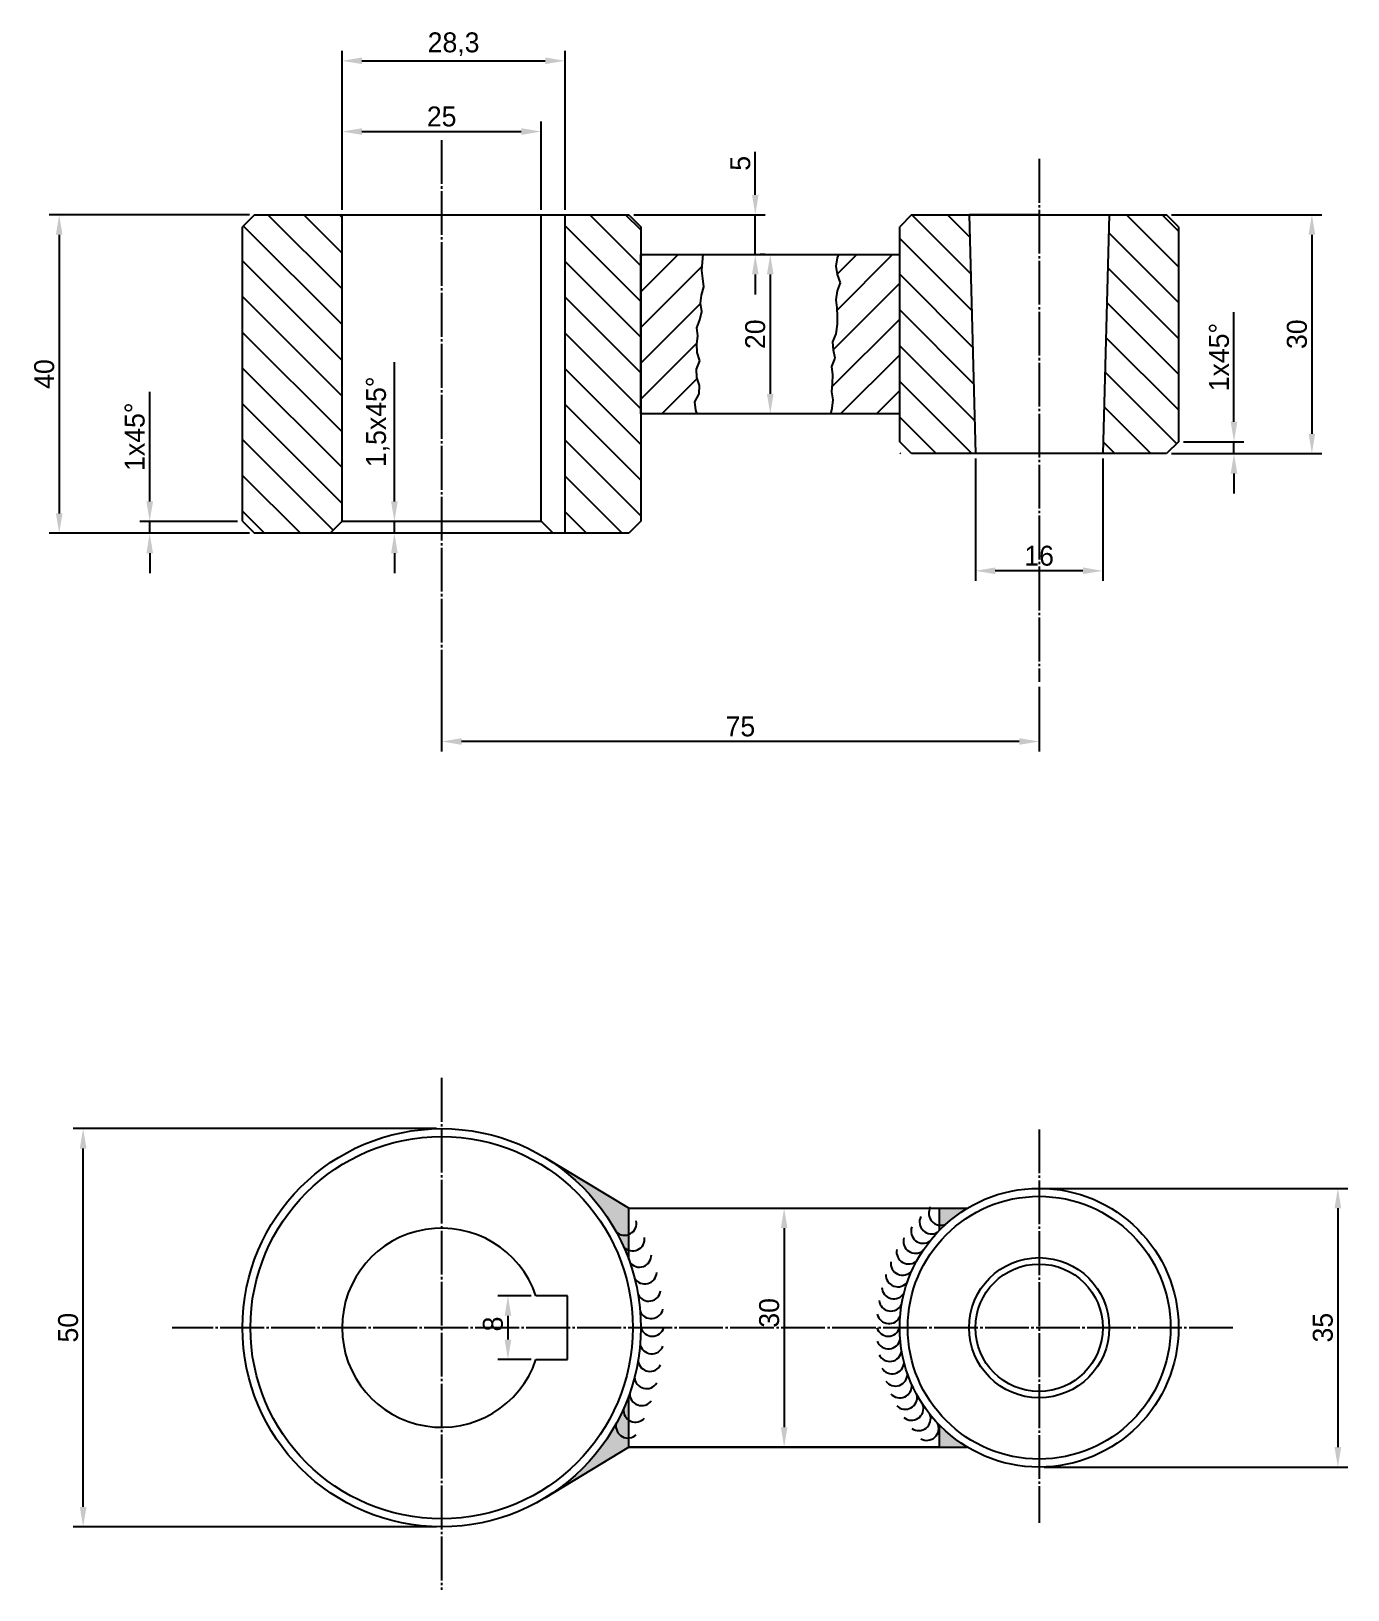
# Model space of a CAD drawing. Header units: millimetres. Extents: x 191 to 356, y 73 to 269.
import ezdxf

# ---------------------------------------------------------------- set-up
doc = ezdxf.new("R2010")
doc.units = ezdxf.units.MM
doc.linetypes.add('JIS_08_11', pattern=[12.8, 11, -0.6, 0.6, -0.6])
for name, color, linetype in [('assi', 12, 'JIS_08_11'), ('oggetto', 171, 'Continuous'), ('quote', 81, 'Continuous'), ('tratteggio', 221, 'Continuous')]:
    doc.layers.add(name, color=color, linetype=linetype)
doc.dimstyles.new('ISO-25', dxfattribs={"dimtxt": 2.5, "dimasz": 2.5, "dimexe": 1.25, "dimexo": 0.625, "dimtad": 1, "dimtxsty": 'Standard', "dimcen": 2.5, "dimadec": 0, "dimazin": 0, "dimtfac": 1, "dimtmove": 0, "dimatfit": 3, "dimfxl": 1, "dimarcsym": 0})
pattern_1 = [(315, (10.2563, 425.1835), (2.245064, 2.245064), [])]

# ---------------------------------------------------------------- blocks, each defined once
blk = doc.blocks.new('*D1')
at = {"layer": 'Defpoints', "color": 0, "transparency": 16777216}
for p in [(309.72, 215.96), (325.72, 215.96), (309.72, 201.25)]:
    blk.add_point(p, dxfattribs=at)
at = {"layer": 'quote', "color": 0, "lineweight": -2, "transparency": 16777216}
for p, q in [((309.72, 215.34), (309.72, 200)), ((325.72, 215.34), (325.72, 200)), ((323.22, 201.25), (312.22, 201.25))]:
    blk.add_line(p, q, dxfattribs=at)
at = {"layer": 'quote', "color": 0, "transparency": 16777216}
for points in [[(312.22, 201.67), (312.22, 200.83), (309.72, 201.25)], [(323.22, 201.67), (323.22, 200.83), (325.72, 201.25)]]:
    blk.add_solid(points, dxfattribs=at)
at = {"layer": 'quote', "color": 0, "transparency": 16777216, "insert": (317.72, 203.13), "char_height": 2.5, "attachment_point": 5}
blk.add_mtext('16', dxfattribs=at)
blk = doc.blocks.new('*D2')
at = {"layer": 'Defpoints', "color": 0, "transparency": 16777216}
for p in [(242.72, 187.29), (317.72, 187.29), (242.72, 179.81)]:
    blk.add_point(p, dxfattribs=at)
at = {"layer": 'quote', "color": 0, "lineweight": -2, "transparency": 16777216}
for p, q in [((242.72, 186.66), (242.72, 178.56)), ((317.72, 186.66), (317.72, 178.56)), ((315.22, 179.81), (245.22, 179.81))]:
    blk.add_line(p, q, dxfattribs=at)
at = {"layer": 'quote', "color": 0, "transparency": 16777216}
for points in [[(245.22, 180.23), (245.22, 179.4), (242.72, 179.81)], [(315.22, 180.23), (315.22, 179.4), (317.72, 179.81)]]:
    blk.add_solid(points, dxfattribs=at)
at = {"layer": 'quote', "color": 0, "transparency": 16777216, "insert": (280.22, 181.69), "char_height": 2.5, "attachment_point": 5}
blk.add_mtext('75', dxfattribs=at)
blk = doc.blocks.new('*D3')
at = {"layer": 'Defpoints', "color": 0, "transparency": 16777216}
for p in [(219.22, 245.96), (194.71, 205.96), (219.22, 205.96)]:
    blk.add_point(p, dxfattribs=at)
at = {"layer": 'quote', "color": 0, "lineweight": -2, "transparency": 16777216}
for p, q in [((218.59, 245.96), (193.46, 245.96)), ((194.71, 243.46), (194.71, 208.46)), ((218.59, 205.96), (193.46, 205.96))]:
    blk.add_line(p, q, dxfattribs=at)
at = {"layer": 'quote', "color": 0, "transparency": 16777216}
for points in [[(194.3, 243.46), (195.13, 243.46), (194.71, 245.96)], [(194.3, 208.46), (195.13, 208.46), (194.71, 205.96)]]:
    blk.add_solid(points, dxfattribs=at)
at = {"layer": 'quote', "color": 0, "transparency": 16777216, "insert": (192.84, 225.96), "char_height": 2.5, "attachment_point": 5, "rotation": 90}
blk.add_mtext('40', dxfattribs=at)
blk = doc.blocks.new('*D5')
at = {"layer": 'Defpoints', "color": 0, "transparency": 16777216}
for p in [(255.22, 256.41), (230.22, 245.96), (255.22, 245.96)]:
    blk.add_point(p, dxfattribs=at)
at = {"layer": 'quote', "color": 0, "lineweight": -2, "transparency": 16777216}
for p, q in [((230.22, 246.59), (230.22, 257.66)), ((255.22, 246.59), (255.22, 257.66)), ((232.72, 256.41), (252.72, 256.41))]:
    blk.add_line(p, q, dxfattribs=at)
at = {"layer": 'quote', "color": 0, "transparency": 16777216}
for points in [[(232.72, 256.83), (232.72, 255.99), (230.22, 256.41)], [(252.72, 256.83), (252.72, 255.99), (255.22, 256.41)]]:
    blk.add_solid(points, dxfattribs=at)
at = {"layer": 'quote', "color": 0, "transparency": 16777216, "insert": (242.72, 258.29), "char_height": 2.5, "attachment_point": 5}
blk.add_mtext('25', dxfattribs=at)
blk = doc.blocks.new('*D6')
at = {"layer": 'Defpoints', "color": 0, "transparency": 16777216}
for p in [(258.22, 265.29), (230.22, 245.96), (258.22, 245.96)]:
    blk.add_point(p, dxfattribs=at)
at = {"layer": 'quote', "color": 0, "lineweight": -2, "transparency": 16777216}
for p, q in [((230.22, 246.59), (230.22, 266.54)), ((258.22, 246.59), (258.22, 266.54)), ((232.72, 265.29), (255.72, 265.29))]:
    blk.add_line(p, q, dxfattribs=at)
at = {"layer": 'quote', "color": 0, "transparency": 16777216}
for points in [[(232.72, 265.71), (232.72, 264.88), (230.22, 265.29)], [(255.72, 265.71), (255.72, 264.88), (258.22, 265.29)]]:
    blk.add_solid(points, dxfattribs=at)
at = {"layer": 'quote', "color": 0, "transparency": 16777216, "insert": (244.22, 267.38), "char_height": 2.5, "attachment_point": 5}
blk.add_mtext('28,3', dxfattribs=at)
blk = doc.blocks.new('*D7')
at = {"layer": 'Defpoints', "color": 0, "transparency": 16777216}
for p in [(236.79, 207.46), (236.79, 207.46), (236.79, 205.96)]:
    blk.add_point(p, dxfattribs=at)
at = {"layer": 'quote', "color": 0, "lineweight": -2, "transparency": 16777216}
for p, q in [((236.79, 209.96), (236.79, 227.46)), ((236.17, 207.46), (235.54, 207.46)), ((236.17, 205.96), (235.54, 205.96)), ((236.79, 205.96), (236.79, 207.46)), ((236.79, 203.46), (236.79, 200.96))]:
    blk.add_line(p, q, dxfattribs=at)
at = {"layer": 'quote', "color": 0, "transparency": 16777216}
for points in [[(236.37, 209.96), (237.21, 209.96), (236.79, 207.46)], [(236.37, 203.46), (237.21, 203.46), (236.79, 205.96)]]:
    blk.add_solid(points, dxfattribs=at)
at = {"layer": 'quote', "color": 0, "transparency": 16777216, "insert": (234.71, 219.96), "char_height": 2.5, "attachment_point": 5, "rotation": 90}
blk.add_mtext('1,5x45°', dxfattribs=at)
blk = doc.blocks.new('*D8')
at = {"layer": 'Defpoints', "color": 0, "transparency": 16777216}
for p in [(283.97, 240.96), (283.97, 220.96), (283.97, 220.96)]:
    blk.add_point(p, dxfattribs=at)
at = {"layer": 'quote', "color": 0, "lineweight": -2, "transparency": 16777216}
for p, q in [((283.34, 240.96), (282.72, 240.96)), ((283.97, 238.46), (283.97, 223.46)), ((283.34, 220.96), (282.72, 220.96))]:
    blk.add_line(p, q, dxfattribs=at)
at = {"layer": 'quote', "color": 0, "transparency": 16777216}
for points in [[(283.55, 238.46), (284.39, 238.46), (283.97, 240.96)], [(283.55, 223.46), (284.39, 223.46), (283.97, 220.96)]]:
    blk.add_solid(points, dxfattribs=at)
at = {"layer": 'quote', "color": 0, "transparency": 16777216, "insert": (282.09, 230.96), "char_height": 2.5, "attachment_point": 5, "rotation": 90}
blk.add_mtext('20', dxfattribs=at)
blk = doc.blocks.new('*D9')
at = {"layer": 'Defpoints', "color": 0, "transparency": 16777216}
for p in [(266.22, 245.96), (267.72, 240.96), (282.09, 240.96)]:
    blk.add_point(p, dxfattribs=at)
at = {"layer": 'quote', "color": 0, "lineweight": -2, "transparency": 16777216}
for p, q in [((282.09, 248.46), (282.09, 253.88)), ((266.84, 245.96), (283.34, 245.96)), ((282.09, 240.96), (282.09, 245.96)), ((268.34, 240.96), (283.34, 240.96)), ((282.09, 238.46), (282.09, 235.96))]:
    blk.add_line(p, q, dxfattribs=at)
at = {"layer": 'quote', "color": 0, "transparency": 16777216}
for points in [[(281.68, 248.46), (282.51, 248.46), (282.09, 245.96)], [(281.68, 238.46), (282.51, 238.46), (282.09, 240.96)]]:
    blk.add_solid(points, dxfattribs=at)
at = {"layer": 'quote', "color": 0, "transparency": 16777216, "insert": (280.22, 252.42), "char_height": 2.5, "attachment_point": 5, "rotation": 90}
blk.add_mtext('5', dxfattribs=at)
blk = doc.blocks.new('*D10')
at = {"layer": 'Defpoints', "color": 0, "transparency": 16777216}
for p in [(206.07, 207.46), (217.72, 207.46), (217.72, 205.96)]:
    blk.add_point(p, dxfattribs=at)
at = {"layer": 'quote', "color": 0, "lineweight": -2, "transparency": 16777216}
for p, q in [((206.07, 209.96), (206.07, 223.71)), ((217.09, 207.46), (204.82, 207.46)), ((217.09, 205.96), (204.82, 205.96)), ((206.07, 205.96), (206.07, 207.46)), ((206.07, 203.46), (206.07, 200.96))]:
    blk.add_line(p, q, dxfattribs=at)
at = {"layer": 'quote', "color": 0, "transparency": 16777216}
for points in [[(205.66, 209.96), (206.49, 209.96), (206.07, 207.46)], [(205.66, 203.46), (206.49, 203.46), (206.07, 205.96)]]:
    blk.add_solid(points, dxfattribs=at)
at = {"layer": 'quote', "color": 0, "transparency": 16777216, "insert": (204.2, 218.09), "char_height": 2.5, "attachment_point": 5, "rotation": 90}
blk.add_mtext('1x45°', dxfattribs=at)
blk = doc.blocks.new('*D11')
at = {"layer": 'Defpoints', "color": 0, "transparency": 16777216}
for p in [(333.72, 245.96), (333.72, 215.96), (351.96, 215.96)]:
    blk.add_point(p, dxfattribs=at)
at = {"layer": 'quote', "color": 0, "lineweight": -2, "transparency": 16777216}
for p, q in [((334.34, 245.96), (353.21, 245.96)), ((351.96, 243.46), (351.96, 218.46)), ((334.34, 215.96), (353.21, 215.96))]:
    blk.add_line(p, q, dxfattribs=at)
at = {"layer": 'quote', "color": 0, "transparency": 16777216}
for points in [[(351.54, 243.46), (352.38, 243.46), (351.96, 245.96)], [(351.54, 218.46), (352.38, 218.46), (351.96, 215.96)]]:
    blk.add_solid(points, dxfattribs=at)
at = {"layer": 'quote', "color": 0, "transparency": 16777216, "insert": (350.09, 230.96), "char_height": 2.5, "attachment_point": 5, "rotation": 90}
blk.add_mtext('30', dxfattribs=at)
blk = doc.blocks.new('*D12')
at = {"layer": 'Defpoints', "color": 0, "transparency": 16777216}
for p in [(335.22, 217.46), (342.18, 217.46), (333.72, 215.96)]:
    blk.add_point(p, dxfattribs=at)
at = {"layer": 'quote', "color": 0, "lineweight": -2, "transparency": 16777216}
for p, q in [((342.18, 219.96), (342.18, 233.71)), ((335.84, 217.46), (343.43, 217.46)), ((342.18, 215.96), (342.18, 217.46)), ((334.34, 215.96), (343.43, 215.96)), ((342.18, 213.46), (342.18, 210.96))]:
    blk.add_line(p, q, dxfattribs=at)
at = {"layer": 'quote', "color": 0, "transparency": 16777216}
for points in [[(341.77, 219.96), (342.6, 219.96), (342.18, 217.46)], [(341.77, 213.46), (342.6, 213.46), (342.18, 215.96)]]:
    blk.add_solid(points, dxfattribs=at)
at = {"layer": 'quote', "color": 0, "transparency": 16777216, "insert": (340.31, 228.09), "char_height": 2.5, "attachment_point": 5, "rotation": 90}
blk.add_mtext('1x45°', dxfattribs=at)
blk = doc.blocks.new('*D14')
at = {"layer": 'Defpoints', "color": 0, "transparency": 16777216}
for p in [(285.71, 121.2), (285.71, 91.2), (285.71, 91.2)]:
    blk.add_point(p, dxfattribs=at)
at = {"layer": 'quote', "color": 0, "lineweight": -2, "transparency": 16777216}
for p, q in [((286.34, 121.2), (286.96, 121.2)), ((285.71, 118.7), (285.71, 93.7)), ((286.34, 91.2), (286.96, 91.2))]:
    blk.add_line(p, q, dxfattribs=at)
at = {"layer": 'quote', "color": 0, "transparency": 16777216}
for points in [[(285.3, 118.7), (286.13, 118.7), (285.71, 121.2)], [(285.3, 93.7), (286.13, 93.7), (285.71, 91.2)]]:
    blk.add_solid(points, dxfattribs=at)
at = {"layer": 'quote', "color": 0, "transparency": 16777216, "insert": (283.84, 106.2), "char_height": 2.5, "attachment_point": 5, "rotation": 90}
blk.add_mtext('    30', dxfattribs=at)
blk = doc.blocks.new('*D15')
at = {"layer": 'Defpoints', "color": 0, "transparency": 16777216}
for p in [(254.56, 110.2), (251.04, 102.2), (254.56, 102.2)]:
    blk.add_point(p, dxfattribs=at)
at = {"layer": 'quote', "color": 0, "lineweight": -2, "transparency": 16777216}
for p, q in [((253.94, 110.2), (249.79, 110.2)), ((251.04, 107.7), (251.04, 104.7)), ((253.94, 102.2), (249.79, 102.2))]:
    blk.add_line(p, q, dxfattribs=at)
at = {"layer": 'quote', "color": 0, "transparency": 16777216}
for points in [[(250.62, 107.7), (251.46, 107.7), (251.04, 110.2)], [(250.62, 104.7), (251.46, 104.7), (251.04, 102.2)]]:
    blk.add_solid(points, dxfattribs=at)
at = {"layer": 'quote', "color": 0, "transparency": 16777216, "insert": (249.16, 106.2), "char_height": 2.5, "attachment_point": 5, "rotation": 90}
blk.add_mtext(' 8', dxfattribs=at)
blk = doc.blocks.new('*D16')
at = {"layer": 'Defpoints', "color": 0, "transparency": 16777216}
for p in [(197.72, 131.2), (242.72, 131.2), (242.72, 81.2)]:
    blk.add_point(p, dxfattribs=at)
at = {"layer": 'quote', "color": 0, "lineweight": -2, "transparency": 16777216}
for p, q in [((242.09, 131.2), (196.47, 131.2)), ((197.72, 83.7), (197.72, 128.7)), ((242.09, 81.2), (196.47, 81.2))]:
    blk.add_line(p, q, dxfattribs=at)
at = {"layer": 'quote', "color": 0, "transparency": 16777216}
for points in [[(197.3, 128.7), (198.14, 128.7), (197.72, 131.2)], [(197.3, 83.7), (198.14, 83.7), (197.72, 81.2)]]:
    blk.add_solid(points, dxfattribs=at)
at = {"layer": 'quote', "color": 0, "transparency": 16777216, "insert": (195.84, 106.2), "char_height": 2.5, "attachment_point": 5, "rotation": 90}
blk.add_mtext('50', dxfattribs=at)
blk = doc.blocks.new('*D17')
at = {"layer": 'Defpoints', "color": 0, "transparency": 16777216}
for p in [(317.72, 123.7), (317.72, 88.7), (355.22, 88.7)]:
    blk.add_point(p, dxfattribs=at)
at = {"layer": 'quote', "color": 0, "lineweight": -2, "transparency": 16777216}
for p, q in [((318.34, 123.7), (356.47, 123.7)), ((355.22, 121.2), (355.22, 91.2)), ((318.34, 88.7), (356.47, 88.7))]:
    blk.add_line(p, q, dxfattribs=at)
at = {"layer": 'quote', "color": 0, "transparency": 16777216}
for points in [[(354.8, 121.2), (355.64, 121.2), (355.22, 123.7)], [(354.8, 91.2), (355.64, 91.2), (355.22, 88.7)]]:
    blk.add_solid(points, dxfattribs=at)
at = {"layer": 'quote', "color": 0, "transparency": 16777216, "insert": (353.34, 106.2), "char_height": 2.5, "attachment_point": 5, "rotation": 90}
blk.add_mtext('35', dxfattribs=at)

msp = doc.modelspace()

# ---------------------------------------------------------------- hatches: boundary and pattern name
at = {"layer": 'oggetto'}
h = msp.add_hatch(color=256, dxfattribs=at)
h.dxf.hatch_style = 1
h.paths.add_polyline_path([(266.213, 97.647, -0.1709661), (255.67, 84.811), (266.213, 91.196)])
h.paths.add_polyline_path([(266.213, 121.196), (255.67, 127.58, -0.1709661), (266.213, 114.744)])
h = msp.add_hatch(color=256, dxfattribs=at)
h.dxf.hatch_style = 1
h.paths.add_polyline_path([(308.706, 121.196), (305.213, 121.196), (305.213, 118.436, -0.0638541)])
h.paths.add_polyline_path([(305.213, 93.955), (305.213, 91.196), (308.706, 91.196, -0.0638541)])
at = {"layer": 'tratteggio'}
h = msp.add_hatch(dxfattribs=at)
h.set_pattern_fill('ANSI31', color=256, angle=-90)
h.set_pattern_definition(pattern_1)
h.paths.add_polyline_path([(266.22, 205.964), (267.72, 207.464), (267.72, 244.464), (266.22, 245.964), (258.22, 245.964), (258.22, 205.964)])
h.paths.add_polyline_path([(228.72, 205.964), (230.22, 207.464), (230.22, 245.964), (219.22, 245.964), (217.72, 244.464), (217.72, 207.464), (219.22, 205.964)])
h = msp.add_hatch(dxfattribs=at)
h.set_pattern_fill('ANSI31', color=256, angle=-90)
h.set_pattern_definition(pattern_1)
h.paths.add_polyline_path([(333.72, 215.964), (335.22, 217.464), (335.22, 245.964), (326.52, 245.964), (325.72, 215.964)])
h.paths.add_polyline_path([(301.72, 245.964), (300.22, 244.464), (300.22, 215.964), (309.72, 215.964), (308.92, 245.964)])
h = msp.add_hatch(dxfattribs=at)
h.set_pattern_fill('ANSI31', color=256)
h.paths.add_polyline_path([(275.117, 232.778), (275.364, 233.8), (275.223, 234.856), (275.329, 235.878), (275.646, 236.899), (275.505, 237.955), (275.364, 238.977), (275.47, 239.998), (275.536, 240.964), (267.72, 240.964), (267.72, 220.964), (274.804, 220.964), (274.624, 221.438), (274.483, 222.46), (275.047, 223.481), (275.082, 224.502), (274.765, 225.524), (274.73, 226.58), (275.117, 227.601), (274.8, 228.658), (274.765, 229.714), (274.871, 230.736), (274.765, 231.757)])
h.paths.add_polyline_path([(300.22, 240.964), (292.574, 240.964), (292.421, 240.562), (292.245, 239.505), (292.421, 238.448), (292.774, 237.427), (292.421, 236.406), (292.245, 235.279), (292.351, 234.258), (292.421, 233.236), (292.421, 232.215), (292.245, 231.018), (291.822, 229.996), (291.893, 228.975), (292.104, 227.954), (291.681, 226.897), (291.822, 225.841), (291.787, 224.784), (291.681, 223.727), (291.857, 222.706), (291.752, 221.685), (291.577, 220.964), (300.22, 220.964)])

# ---------------------------------------------------------------- linework, layer by layer
for p, q in [((326.52, 245.964), (326.52, 245.964)), ((267.72, 220.964), (267.72, 240.964))]:
    msp.add_line(p, q)
at = {"layer": 'assi', "ltscale": 0.5}
for p, q in [((242.72, 255.337), (242.72, 179.815)), ((317.72, 252.977), (317.72, 187.289)), ((242.72, 137.569), (242.72, 73.281)), ((317.72, 131.101), (317.72, 81.709)), ((342.038, 106.196), (208.889, 106.196))]:
    msp.add_line(p, q, dxfattribs=at)
at = {"layer": 'oggetto'}
for p, q in [((219.22, 245.964), (217.72, 244.464)), ((219.22, 245.964), (266.22, 245.964)), ((230.22, 207.464), (230.22, 245.964)), ((255.22, 207.464), (255.22, 245.964)), ((258.22, 205.964), (258.22, 245.964)), ((266.22, 245.964), (267.72, 244.464)), ((301.72, 245.964), (300.22, 244.464)), ((301.72, 245.964), (333.72, 245.964)), ((317.72, 245.964), (308.92, 245.964)), ((308.92, 245.964), (309.72, 215.964)), ((317.72, 245.964), (326.52, 245.964)), ((326.52, 245.964), (325.72, 215.964)), ((335.22, 244.464), (333.72, 245.964)), ((217.72, 207.464), (217.72, 244.464)), ((267.72, 244.464), (267.72, 207.464)), ((300.22, 217.464), (300.22, 244.464)), ((335.22, 244.464), (335.22, 217.464)), ((267.72, 240.964), (300.22, 240.964)), ((275.47, 239.998), (275.536, 240.964)), ((292.421, 240.562), (292.574, 240.964)), ((275.364, 238.977), (275.47, 239.998)), ((275.505, 237.955), (275.364, 238.977)), ((292.245, 239.505), (292.421, 240.562)), ((292.421, 238.448), (292.245, 239.505)), ((275.329, 235.878), (275.646, 236.899)), ((275.646, 236.899), (275.505, 237.955)), ((292.774, 237.427), (292.421, 238.448)), ((292.421, 236.406), (292.774, 237.427)), ((275.223, 234.856), (275.329, 235.878)), ((292.245, 235.279), (292.421, 236.406)), ((292.351, 234.258), (292.245, 235.279)), ((275.117, 232.778), (275.364, 233.8)), ((275.364, 233.8), (275.223, 234.856)), ((292.421, 233.236), (292.351, 234.258)), ((292.421, 232.215), (292.421, 233.236)), ((274.765, 231.757), (275.117, 232.778)), ((274.871, 230.736), (274.765, 231.757)), ((291.822, 229.996), (292.245, 231.018)), ((292.245, 231.018), (292.421, 232.215)), ((274.765, 229.714), (274.871, 230.736)), ((274.8, 228.658), (274.765, 229.714)), ((291.893, 228.975), (291.822, 229.996)), ((274.73, 226.58), (275.117, 227.601)), ((275.117, 227.601), (274.8, 228.658)), ((291.681, 226.897), (292.104, 227.954)), ((292.104, 227.954), (291.893, 228.975)), ((274.765, 225.524), (274.73, 226.58)), ((275.082, 224.502), (274.765, 225.524)), ((291.822, 225.841), (291.681, 226.897)), ((291.787, 224.784), (291.822, 225.841)), ((274.483, 222.46), (275.047, 223.481)), ((275.047, 223.481), (275.082, 224.502)), ((291.681, 223.727), (291.787, 224.784)), ((291.857, 222.706), (291.681, 223.727)), ((274.624, 221.438), (274.483, 222.46)), ((274.804, 220.964), (274.624, 221.438)), ((291.577, 220.964), (291.752, 221.685)), ((291.752, 221.685), (291.857, 222.706)), ((300.22, 220.964), (267.72, 220.964)), ((301.72, 215.964), (300.22, 217.464)), ((335.22, 217.464), (333.72, 215.964)), ((333.72, 215.964), (301.72, 215.964)), ((217.72, 207.464), (219.22, 205.964)), ((266.22, 205.964), (219.22, 205.964)), ((230.22, 207.464), (228.72, 205.964)), ((230.22, 207.464), (255.22, 207.464)), ((255.22, 207.464), (256.72, 205.964)), ((267.72, 207.464), (266.22, 205.964)), ((266.213, 121.196), (255.67, 127.58)), ((266.213, 114.744), (266.213, 121.231)), ((266.213, 121.196), (308.706, 121.196)), ((286.65, 121.196), (306.15, 121.196)), ((305.213, 118.436), (305.213, 121.196)), ((258.52, 110.196), (254.563, 110.196)), ((258.52, 102.196), (258.52, 110.196)), ((254.563, 102.196), (258.52, 102.196)), ((266.213, 91.196), (266.213, 97.647)), ((305.213, 91.196), (305.213, 93.955)), ((266.213, 91.196), (255.67, 84.811)), ((266.213, 91.196), (308.706, 91.196)), ((305.213, 91.196), (266.213, 91.196))]:
    msp.add_line(p, q, dxfattribs=at)
for centre, radius in [((242.72, 106.196), 25), ((242.72, 106.196), 24), ((317.72, 106.196), 17.5), ((317.72, 106.196), 16.5), ((317.72, 106.196), 8.8), ((317.72, 106.196), 8)]:
    msp.add_circle(centre, radius, dxfattribs=at)
for centre, radius, start, end in [((265.678, 119.319), 1.506, 225.80202, 11.79798), ((304.214, 119.482), 1.506, 153.80202, 299.79798), ((305.374, 120.566), 1.506, 149.00202, 294.99798), ((242.72, 106.196), 12.5, 18.66292, 341.33708), ((266.695, 117.352), 1.506, 221.00202, 6.99798), ((302.188, 117.044), 1.506, 163.40202, 309.39798), ((303.15, 118.306), 1.506, 158.60202, 304.59798), ((301.334, 115.706), 1.506, 168.20202, 314.19798), ((267.545, 115.307), 1.506, 216.20202, 2.19798), ((300.596, 114.302), 1.506, 173.00202, 318.99798), ((268.22, 113.198), 1.506, 211.40202, 357.39798), ((299.978, 112.84), 1.506, 177.80202, 323.79798), ((268.717, 111.039), 1.506, 206.60202, 352.59798), ((299.484, 111.333), 1.506, 182.60202, 328.59798), ((269.031, 108.847), 1.506, 201.80202, 347.79798), ((298.883, 108.219), 1.506, 192.20202, 338.19798), ((299.118, 109.789), 1.506, 187.40202, 333.39798), ((269.16, 106.636), 1.506, 197.00202, 342.99798), ((298.779, 106.636), 1.506, 197.00202, 342.99798), ((269.104, 104.422), 1.506, 192.20202, 338.19798), ((298.809, 105.05), 1.506, 201.80202, 347.79798), ((268.864, 102.22), 1.506, 187.40202, 333.39798), ((298.971, 103.471), 1.506, 206.60202, 352.59798), ((299.265, 101.912), 1.506, 211.40202, 357.39798), ((268.439, 100.047), 1.506, 182.60202, 328.59798), ((299.688, 100.383), 1.506, 216.20202, 2.19798), ((267.834, 97.916), 1.506, 177.80202, 323.79798), ((300.238, 98.894), 1.506, 221.00202, 6.99798), ((267.054, 95.844), 1.506, 173.00202, 318.99798), ((300.91, 97.457), 1.506, 225.80202, 11.79798), ((301.7, 96.081), 1.506, 230.60202, 16.59798), ((266.102, 93.844), 1.506, 168.20202, 314.19798), ((302.603, 94.776), 1.506, 235.40202, 21.39798), ((303.611, 93.551), 1.506, 240.20202, 26.19798)]:
    msp.add_arc(centre, radius, start, end, dxfattribs=at)

# ---------------------------------------------------------------- dimensions: what is measured, and where the dimension line sits
at = {"layer": 'quote'}
dim = msp.add_linear_dim(base=(258.22, 265.292), p1=(230.22, 245.964), p2=(258.22, 245.964), text='<>,3', dimstyle='ISO-25', dxfattribs=at)
dim.commit()
dim.dimension.update_dxf_attribs({"geometry": '*D6', "text_midpoint": (244.22, 267.375)})
for base, p1, p2, picture, middle in [((255.22, 256.411), (230.22, 245.964), (255.22, 245.964), '*D5', (242.72, 258.286)), ((309.72, 201.251), (325.72, 215.964), (309.72, 215.964), '*D1', (317.72, 203.126)), ((242.72, 179.815), (317.72, 187.289), (242.72, 187.289), '*D2', (280.22, 181.69))]:
    dim = msp.add_linear_dim(base=base, p1=p1, p2=p2, dimstyle='ISO-25', dxfattribs=at)
    dim.commit()
    dim.dimension.update_dxf_attribs({"geometry": picture, "text_midpoint": middle})
for base, p1, p2, angle, picture, middle in [((282.095, 240.964), (266.22, 245.964), (267.72, 240.964), 270, '*D9', (282.095, 252.422)), ((197.72, 131.196), (242.72, 81.196), (242.72, 131.196), 90, '*D16', (197.72, 106.196)), ((355.22, 88.696), (317.72, 123.696), (317.72, 88.696), 90, '*D17', (355.22, 106.196))]:
    dim = msp.add_linear_dim(base=base, p1=p1, p2=p2, angle=angle, dimstyle='ISO-25', dxfattribs=at)
    dim.commit()
    dim.dimension.update_dxf_attribs({"geometry": picture, "text_midpoint": middle, "dimtype": 160})
for base, p1, p2, picture, middle in [((194.712, 205.964), (219.22, 245.964), (219.22, 205.964), '*D3', (192.837, 225.964)), ((351.96, 215.964), (333.72, 245.964), (333.72, 215.964), '*D11', (350.085, 230.964)), ((283.97, 220.964), (283.97, 240.964), (283.97, 220.964), '*D8', (282.095, 230.964))]:
    dim = msp.add_linear_dim(base=base, p1=p1, p2=p2, angle=270, dimstyle='ISO-25', dxfattribs=at)
    dim.commit()
    dim.dimension.update_dxf_attribs({"geometry": picture, "text_midpoint": middle})
for base, p1, p2, text, picture, middle in [((342.184, 217.464), (333.72, 215.964), (335.22, 217.464), '1x45°', '*D12', (340.309, 228.089)), ((206.073, 207.464), (217.72, 205.964), (217.72, 207.464), '1x45°', '*D10', (204.198, 218.089)), ((285.713, 91.196), (285.713, 121.196), (285.713, 91.196), '    <>', '*D14', (283.838, 106.196))]:
    dim = msp.add_linear_dim(base=base, p1=p1, p2=p2, angle=270, text=text, dimstyle='ISO-25', dxfattribs=at)
    dim.commit()
    dim.dimension.update_dxf_attribs({"geometry": picture, "text_midpoint": middle})
dim = msp.add_aligned_dim(p1=(236.79, 205.964), p2=(236.79, 207.464), distance=0, text='<>x45°', dimstyle='ISO-25', dxfattribs=at)
dim.commit()
dim.dimension.update_dxf_attribs({"geometry": '*D7', "text_midpoint": (234.707, 219.964)})
dim = msp.add_linear_dim(base=(251.04, 102.196), p1=(254.563, 110.196), p2=(254.563, 102.196), angle=270, text=' <>', dimstyle='ISO-25', dxfattribs=at)
dim.commit()
dim.dimension.update_dxf_attribs({"geometry": '*D15', "text_midpoint": (251.04, 106.196), "dimtype": 160})

doc.saveas('drawing.dxf')
